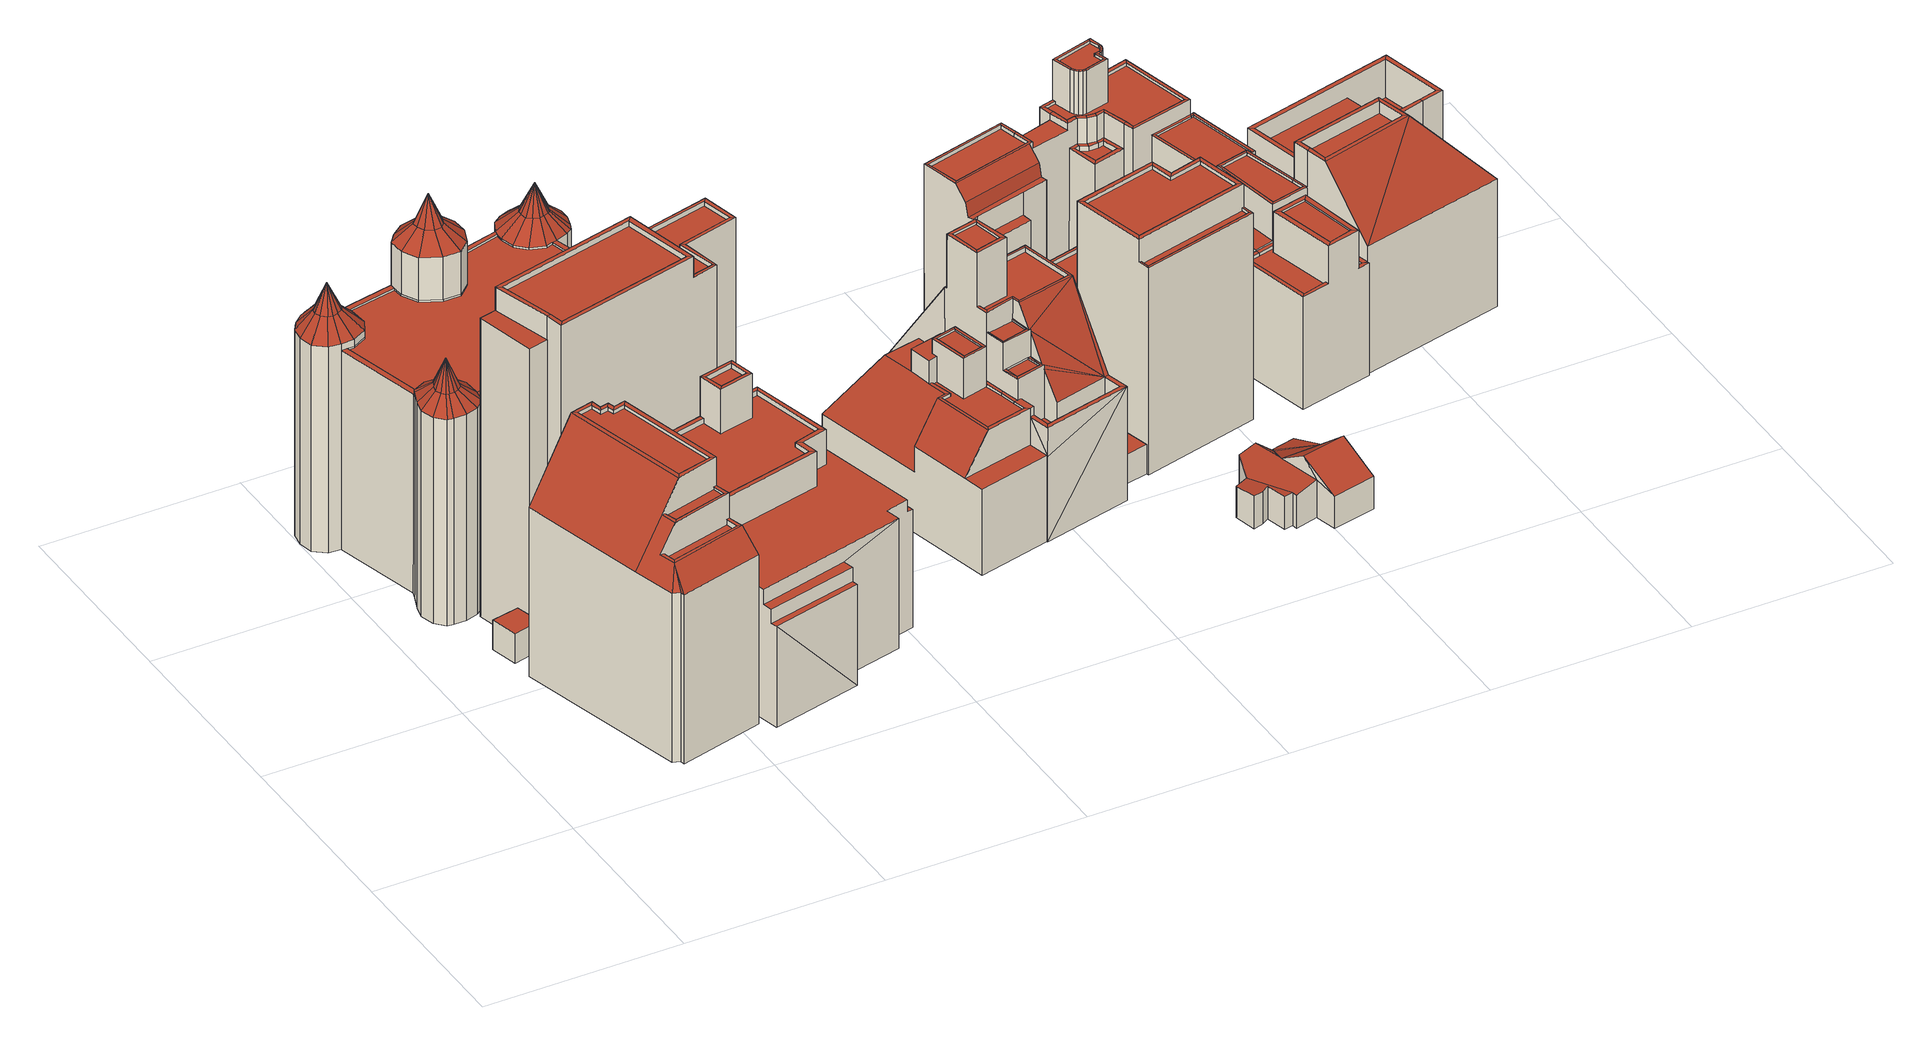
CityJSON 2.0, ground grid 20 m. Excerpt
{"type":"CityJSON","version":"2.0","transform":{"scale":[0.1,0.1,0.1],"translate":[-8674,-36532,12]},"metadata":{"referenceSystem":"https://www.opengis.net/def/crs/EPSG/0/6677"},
"CityObjects":{
"building1":{"type":"Building","attributes":{"class":9999,"usage":461,"measuredHeight":3.2,"storeysAboveGround":9999,"storeysBelowGround":9999,"prefecture":13,"city":13103,"footprintArea":-9999,"fireproofType":1011,"coverageRatio":80,"floorAreaRatio":400,"surveyYear":1,"urbanPlanType":21,"areaClassificationType":22,"landUseType":212,"districts":"10","detailedUsage":"0","floodRisk_description":10,"floodRisk_rank":1,"floodRisk_depth":0.02,"floodRisk_adminType":2,"floodRisk_scale":2,"meshCode":"53394509"},"geometry":[{"type":"Solid","lod":"2","boundaries":[[[[0,1,2,3]],[[4,5,6,7]],[[0,3,7,6]],[[2,1,5,4]],[[1,0,6,5]],[[3,2,4,7]]]],"semantics":{"surfaces":[{"type":"GroundSurface"},{"type":"RoofSurface"},{"type":"WallSurface"}],"values":[[0,1,2,2,2,2]]}}]},
"building2":{"type":"Building","attributes":{"class":3002,"usage":412,"measuredHeight":20.7,"storeysAboveGround":9,"storeysBelowGround":0,"prefecture":13,"city":13103,"footprintArea":212.07,"fireproofType":1001,"coverageRatio":80,"floorAreaRatio":400,"surveyYear":2021,"urbanPlanType":21,"areaClassificationType":22,"landUseType":211,"districts":"10","detailedUsage":"1320","floodRisk_description":10,"floodRisk_rank":1,"floodRisk_depth":0.01,"floodRisk_adminType":2,"floodRisk_scale":2,"meshCode":"53394509"},"geometry":[{"type":"Solid","lod":"2","boundaries":[[[[8,9,10,11,12,13,14,15]],[[16,17,18,19,20,21]],[[22,23,24,25]],[[26,27,28,29]],[[16,21,30,31]],[[32,33,34,35]],[[29,28,30,21]],[[36,37,38,39]],[[40,41,42,43]],[[21,44,45,29]],[[32,46,47,33]],[[18,17,48,49]],[[50,51,52,53]],[[54,21,20]],[[50,53,47,46]],[[25,55,19,18,22]],[[35,34,56,57]],[[58,59,60,61]],[[62,63,64,65,66,67,68,69]],[[57,56,23,22]],[[44,21,54]],[[25,24,52,51]],[[61,60,48,17]],[[70,71,72,73,74,75,76,77]],[[9,8,54,20]],[[8,15,44,54]],[[47,77,76,33]],[[45,14,13,63,62,35,57,58,61,26,29]],[[33,76,75,34]],[[24,72,71,52]],[[32,35,62,69]],[[10,9,20,19,55]],[[13,12,64,63]],[[12,11,65,64]],[[52,71,70,53]],[[25,51,66,65,11,10,55]],[[46,32,69,68]],[[50,46,68,67]],[[56,74,73,23]],[[53,70,77,47]],[[30,42,41,31]],[[49,37,36,59,58,57,22,18]],[[23,73,72,24]],[[51,50,67,66]],[[48,38,37,49]],[[15,14,45,44]],[[28,43,42,30]],[[27,40,43,28]],[[59,36,39,60]],[[31,41,40,27,26,61,17,16]],[[60,39,38,48]],[[34,75,74,56]]]],"semantics":{"surfaces":[{"type":"GroundSurface"},{"type":"RoofSurface"},{"type":"WallSurface"}],"values":[[0,1,1,1,1,1,1,1,1,1,1,1,1,1,1,1,1,1,1,1,1,1,1,1,2,2,2,2,2,2,2,2,2,2,2,2,2,2,2,2,2,2,2,2,2,2,2,2,2,2,2,2]]}}]},
"building3":{"type":"Building","attributes":{"class":3002,"usage":403,"measuredHeight":20,"storeysAboveGround":6,"storeysBelowGround":0,"prefecture":13,"city":13103,"footprintArea":507.06,"fireproofType":1001,"coverageRatio":80,"floorAreaRatio":400,"surveyYear":2021,"urbanPlanType":21,"areaClassificationType":22,"landUseType":212,"districts":"10","detailedUsage":"1241","floodRisk_description":10,"floodRisk_rank":1,"floodRisk_depth":0.01,"floodRisk_adminType":2,"floodRisk_scale":2,"meshCode":"53394509"},"geometry":[{"type":"Solid","lod":"2","boundaries":[[[[78,79,80,81,82,83,84,85,86,87,88,89,90,91,92,93,94,95,96,97,98,99,100,101,102,103,104,105,106,107,108,109,110,111,112,113,114,115,116,117,118,119,120,121,122,123,124,125,126,127,128,129,130,131,132,133,134,135,136,137,138,139,140]],[[141,142,143,144]],[[145,146,147]],[[148,149,150,151]],[[152,153,154]],[[155,153,156]],[[157,158,159]],[[160,161,162]],[[163,164,165,166]],[[167,168,169,170]],[[171,158,172]],[[150,158,173]],[[174,152,154,175]],[[176,145,147,177]],[[178,179,180,181]],[[182,172,183,184]],[[185,186,187,188]],[[189,190,191,192]],[[193,153,194]],[[195,189,192,196]],[[197,171,172,182]],[[198,199,200,201]],[[202,203,204]],[[205,206,207,208]],[[209,210,211,212]],[[213,204,142,141]],[[214,215,152,174]],[[216,158,171]],[[200,153,217]],[[147,146,218]],[[188,187,219,220]],[[219,146,168]],[[221,146,222]],[[215,153,152]],[[223,195,196,224]],[[175,154,155,225]],[[226,227,228,229,230]],[[231,153,232]],[[233,229,228,234]],[[235,156,231,236]],[[237,238,239,240]],[[201,200,217,241]],[[159,158,242]],[[243,244,245,246]],[[247,153,248]],[[190,233,234,191]],[[142,203,143]],[[156,153,231]],[[211,158,249]],[[241,217,193,250]],[[216,251,252,253,173]],[[254,146,255]],[[256,257,210,209]],[[177,147,218,258]],[[212,211,249,259]],[[257,158,210]],[[260,261,199,198]],[[181,180,206,205]],[[262,232,261,260]],[[217,153,193]],[[263,203,264]],[[236,231,232,262]],[[255,146,186]],[[265,158,257]],[[225,155,156,235]],[[266,267,268,269]],[[270,271,272,273]],[[274,275,276,277,278,279,280,281,282,283,284,285,286,287,288,289,290]],[[232,153,261]],[[291,146,145]],[[292,293,294,295]],[[296,223,224,297]],[[298,299,300,301]],[[302,303,291,304]],[[305,202,204,213]],[[306,254,255,307]],[[208,207,308,309]],[[307,255,186,185]],[[151,150,173,253]],[[218,146,310]],[[251,311,312,252]],[[313,243,246,314]],[[269,268,263,315]],[[316,317,318,319]],[[304,291,145,176]],[[258,218,310,320]],[[244,298,301,245]],[[261,153,199]],[[268,203,263]],[[222,146,303]],[[172,158,183]],[[321,221,222,322]],[[210,158,211]],[[206,203,207]],[[180,203,206]],[[184,183,157,323]],[[220,219,168,167]],[[143,203,324]],[[249,158,230]],[[325,247,248,326]],[[264,203,202]],[[173,158,216]],[[315,263,264,327]],[[187,146,219]],[[328,324,179,178]],[[170,169,221,321]],[[183,158,157]],[[329,163,166,330]],[[251,216,171,197]],[[259,249,230,229]],[[323,157,159,331]],[[322,222,303,302]],[[317,332,333,318]],[[267,203,268]],[[293,334,335,294]],[[324,203,179]],[[320,310,254,306]],[[336,194,247,325]],[[169,146,221]],[[337,313,314,338]],[[271,337,338,272]],[[194,153,247]],[[332,329,330,333]],[[199,153,200]],[[168,146,169]],[[230,158,226]],[[299,292,295,300]],[[310,146,254]],[[326,248,215,214]],[[339,242,265,340]],[[204,203,142]],[[303,146,291]],[[248,153,215]],[[340,265,257,256]],[[250,193,194,336]],[[341,161,160,342]],[[331,159,242,339]],[[226,158,149]],[[309,308,267,266]],[[343,344,345,346,347,348,349,350,351,352,353,354,355,356,357,358,359,360,361,362,363,364,365,366,367,368,369,370,371,372,373,374,375]],[[376,296,297,377]],[[308,203,267]],[[179,203,180]],[[227,226,149,148]],[[164,270,273,165]],[[186,146,187]],[[207,203,308]],[[149,158,150]],[[144,143,324,328]],[[327,264,202,305]],[[242,158,265]],[[154,153,155]],[[83,82,244,243]],[[148,151,375,374]],[[114,113,225,235]],[[141,237,240,378,213]],[[379,315,327,380]],[[229,233,136,135]],[[227,148,374,373]],[[304,176,99,98]],[[113,112,175,225]],[[91,90,329,332]],[[381,305,213,378]],[[250,336,107,106]],[[239,382,355,354]],[[90,89,163,329]],[[309,383,312,311,208]],[[384,220,167,385]],[[328,178,119,118]],[[330,166,280,279]],[[336,325,108,107]],[[116,115,238,237]],[[380,381,351,350]],[[383,309,266,386]],[[125,124,197,182]],[[93,92,317,316]],[[387,188,220,384]],[[79,78,293,292]],[[387,384,363,362]],[[96,95,321,322]],[[295,294,274,290]],[[262,382,239,238,236]],[[89,88,164,163]],[[384,385,364,363]],[[380,327,305,381]],[[321,95,94,376,170]],[[253,252,344,343]],[[312,383,346,345]],[[78,140,334,293]],[[120,119,178,181]],[[333,330,279,278]],[[97,96,322,302]],[[104,103,306,307,162,161]],[[250,106,105,341,241]],[[258,320,102,101]],[[185,388,160,162,307]],[[389,269,315,379]],[[192,191,370,369]],[[377,297,366,365]],[[388,387,362,361]],[[376,94,93,316,296]],[[174,175,112,111]],[[81,80,299,298]],[[177,258,101,100]],[[135,134,259,229]],[[85,84,313,337]],[[88,87,270,164]],[[234,228,372,371]],[[160,388,361,360]],[[124,123,251,197]],[[325,326,109,108]],[[379,380,350,349]],[[273,272,283,282]],[[241,341,342,390,201]],[[121,120,181,205]],[[294,335,275,274]],[[335,319,276,275]],[[391,260,198,392]],[[87,86,271,270]],[[381,378,352,351]],[[86,85,337,271]],[[382,391,356,355]],[[302,304,98,97]],[[139,138,189,195]],[[228,227,373,372]],[[392,198,201,390]],[[105,104,161,341]],[[388,185,188,387]],[[123,122,311,251]],[[214,174,111,110]],[[132,131,256,209]],[[224,196,368,367]],[[319,318,277,276]],[[82,81,298,244]],[[300,295,290,289]],[[296,316,319,335,334,223]],[[301,300,289,288]],[[165,273,282,281]],[[176,177,100,99]],[[252,312,345,344]],[[386,389,348,347]],[[320,306,103,102]],[[134,133,212,259]],[[338,314,285,284]],[[144,117,116,237,141]],[[191,234,371,370]],[[80,79,292,299]],[[196,192,369,368]],[[121,205,208,311,122]],[[131,130,340,256]],[[390,342,359,358]],[[114,235,236,238,115]],[[130,129,339,340]],[[137,136,233,190]],[[84,83,243,313]],[[240,239,354,353]],[[129,128,331,339]],[[166,165,281,280]],[[326,214,110,109]],[[138,137,190,189]],[[342,160,360,359]],[[245,301,288,287]],[[272,338,284,283]],[[126,125,182,184]],[[314,246,286,285]],[[318,333,278,277]],[[170,376,377,385,167]],[[378,240,353,352]],[[128,127,323,331]],[[92,91,332,317]],[[127,126,184,323]],[[392,390,358,357]],[[133,132,209,212]],[[144,328,118,117]],[[386,266,269,389]],[[246,245,287,286]],[[383,386,347,346]],[[195,223,334,140,139]],[[297,224,367,366]],[[391,392,357,356]],[[382,262,260,391]],[[389,379,349,348]],[[385,377,365,364]],[[151,253,343,375]]]],"semantics":{"surfaces":[{"type":"GroundSurface"},{"type":"RoofSurface"},{"type":"WallSurface"}],"values":[[0,1,1,1,1,1,1,1,1,1,1,1,1,1,1,1,1,1,1,1,1,1,1,1,1,1,1,1,1,1,1,1,1,1,1,1,1,1,1,1,1,1,1,1,1,1,1,1,1,1,1,1,1,1,1,1,1,1,1,1,1,1,1,1,1,1,1,1,1,1,1,1,1,1,1,1,1,1,1,1,1,1,1,1,1,1,1,1,1,1,1,1,1,1,1,1,1,1,1,1,1,1,1,1,1,1,1,1,1,1,1,1,1,1,1,1,1,1,1,1,1,1,1,1,1,1,1,1,1,1,1,1,1,1,1,1,1,1,1,1,1,1,1,1,1,1,1,1,1,1,1,1,2,2,2,2,2,2,2,2,2,2,2,2,2,2,2,2,2,2,2,2,2,2,2,2,2,2,2,2,2,2,2,2,2,2,2,2,2,2,2,2,2,2,2,2,2,2,2,2,2,2,2,2,2,2,2,2,2,2,2,2,2,2,2,2,2,2,2,2,2,2,2,2,2,2,2,2,2,2,2,2,2,2,2,2,2,2,2,2,2,2,2,2,2,2,2,2,2,2,2,2,2,2,2,2,2,2,2,2,2,2,2,2,2,2,2,2,2,2,2,2,2,2,2,2,2,2,2,2,2,2,2,2]]}}]},
"building4":{"type":"Building","attributes":{"class":3002,"usage":401,"measuredHeight":33.1,"storeysAboveGround":10,"storeysBelowGround":1,"prefecture":13,"city":13103,"footprintArea":188.81,"fireproofType":1001,"coverageRatio":80,"floorAreaRatio":400,"surveyYear":2021,"urbanPlanType":21,"areaClassificationType":22,"landUseType":212,"districts":"10","detailedUsage":"1210","floodRisk_description":10,"floodRisk_rank":1,"floodRisk_depth":0.01,"floodRisk_adminType":2,"floodRisk_scale":2,"meshCode":"53394509"},"geometry":[{"type":"Solid","lod":"2","boundaries":[[[[393,394,395,396,397,398,399,400]],[[401,402,403,404]],[[405,406,407,408]],[[404,403,409,410]],[[411,412,413,414]],[[415,416,417,418]],[[419,420,421,422,423,424]],[[408,407,425,426]],[[427,428,429,430,431]],[[426,425,413,412]],[[432,433,434,435]],[[436,418,417,437]],[[415,410,409,416]],[[411,414,406,405]],[[403,421,420,409]],[[393,400,410,415]],[[437,423,422,402,401,408,426,436]],[[412,411,435,396,395]],[[414,430,429,406]],[[432,405,408,401,404,399,398,433]],[[425,427,431,413]],[[406,429,428,407]],[[413,431,430,414]],[[417,424,423,437]],[[394,393,415,418]],[[398,397,434,433]],[[416,419,424,417]],[[436,426,412,395,394,418]],[[400,399,404,410]],[[397,396,435,434]],[[407,428,427,425]],[[409,420,419,416]],[[411,405,432,435]],[[402,422,421,403]]]],"semantics":{"surfaces":[{"type":"GroundSurface"},{"type":"RoofSurface"},{"type":"WallSurface"}],"values":[[0,1,1,1,1,1,1,1,1,1,1,1,1,1,2,2,2,2,2,2,2,2,2,2,2,2,2,2,2,2,2,2,2,2]]}}]},
"building5":{"type":"Building","attributes":{"class":3002,"usage":401,"measuredHeight":16.7,"storeysAboveGround":4,"storeysBelowGround":2,"prefecture":13,"city":13103,"footprintArea":376.47,"fireproofType":1001,"coverageRatio":80,"floorAreaRatio":400,"surveyYear":2021,"urbanPlanType":21,"areaClassificationType":22,"landUseType":212,"districts":"10","detailedUsage":"1210","floodRisk_description":10,"floodRisk_rank":1,"floodRisk_depth":0.01,"floodRisk_adminType":2,"floodRisk_scale":2,"meshCode":"53394509"},"geometry":[{"type":"Solid","lod":"2","boundaries":[[[[438,439,440,441,442,443,444,445]],[[446,447,448,449,450,451,452,453,454,455]],[[456,457,458,459]],[[460,461,457,456]],[[462,463,464,465]],[[466,467,468,469]],[[470,471,461,460]],[[472,473,467,466]],[[474,475,476,477]],[[478,479,480,481]],[[482,483,484,485,486,487,488,489,490,491]],[[492,493,494,495]],[[472,496,497,473]],[[498,499,500,501]],[[469,468,476,475]],[[495,494,497,496]],[[502,503,504,505]],[[459,458,471,470]],[[438,499,498,505,504]],[[494,487,486,497]],[[497,486,485,473]],[[449,444,443,463,462,450]],[[466,469,446,455]],[[458,481,480,471]],[[438,504,439]],[[490,489,459,470]],[[476,482,491,477]],[[464,442,441,475,474,460,456,492,495,452,451,465]],[[445,444,449,448]],[[443,442,464,463]],[[461,479,478,457]],[[471,480,479,461]],[[465,451,450,462]],[[496,472,454,453]],[[447,500,499,448]],[[457,478,481,458]],[[490,470,460,474,477,491]],[[452,495,496,453]],[[467,484,483,468]],[[468,483,482,476]],[[440,503,502,501,500,447,446,469,475,441]],[[503,440,439]],[[473,485,484,467]],[[505,498,501,502]],[[456,459,489,488,493,492]],[[503,439,504]],[[472,466,455,454]],[[499,438,445,448]],[[493,488,487,494]]]],"semantics":{"surfaces":[{"type":"GroundSurface"},{"type":"RoofSurface"},{"type":"WallSurface"}],"values":[[0,1,1,1,1,1,1,1,1,1,1,1,1,1,1,1,1,1,2,2,2,2,2,2,2,2,2,2,2,2,2,2,2,2,2,2,2,2,2,2,2,2,2,2,2,2,2,2,2]]}}]},
"building6":{"type":"Building","attributes":{"class":3002,"usage":401,"measuredHeight":12,"storeysAboveGround":8,"storeysBelowGround":1,"prefecture":13,"city":13103,"footprintArea":195.83,"fireproofType":1001,"coverageRatio":80,"floorAreaRatio":400,"surveyYear":2021,"urbanPlanType":21,"areaClassificationType":22,"landUseType":212,"districts":"10","detailedUsage":"1210","meshCode":"53394509"},"geometry":[{"type":"Solid","lod":"2","boundaries":[[[[506,507,508,509,510,511]],[[512,513,514,515,516,517]],[[518,519,520]],[[521,522,523,524]],[[525,526,527,528]],[[529,530,531]],[[532,533,534,535]],[[536,537,538,539]],[[540,541,542]],[[543,538,537,544]],[[545,546,547,548]],[[549,519,550]],[[551,552,553,554]],[[555,556,557,558]],[[559,560,561,549]],[[562,520,563]],[[564,565,543,566]],[[536,558,557,537]],[[567,568,569,570]],[[571,572,573,574]],[[548,547,572,571]],[[542,575,540]],[[576,577,578,579,580,581,582]],[[583,584,585,586]],[[575,542,587]],[[568,588,589,569]],[[590,591,562,592]],[[567,570,563,520]],[[593,594,557,556,582,581]],[[561,519,549]],[[519,595,520]],[[596,597,598,599,600,601,602,603,604,605]],[[606,607,608,609]],[[574,573,546,545]],[[539,538,610,611]],[[612,613,614,615]],[[616,617,618,619]],[[620,621,622,623]],[[624,625,626,627,628,629,630,631]],[[590,632,633,591]],[[634,635,526,525]],[[575,518,520]],[[595,636,520]],[[637,560,559]],[[550,638,549]],[[529,639,587,542]],[[640,641,642,643,644]],[[645,593,580]],[[551,554,633,632]],[[562,591,575]],[[646,647,635,634]],[[592,562,532,648]],[[562,575,520]],[[528,527,647,646]],[[532,535,649,650,648]],[[577,586,585,578]],[[559,651,637]],[[531,639,529]],[[593,581,580]],[[652,653,584,583,611,610]],[[563,570,510]],[[628,552,551,629]],[[555,598,597,514,513,556]],[[625,648,650,626]],[[618,617,640,636,595]],[[612,651,559,613]],[[637,639,531,578,585,584,560]],[[638,550,518,587,639,637,651]],[[563,510,509]],[[524,571,574,521]],[[573,596,605,577,546]],[[650,649,635,647]],[[567,643,642,568]],[[532,562,563]],[[654,564,506,511]],[[614,549,638,615]],[[576,582,512,517]],[[643,567,520,644]],[[552,628,627,527,526,553]],[[553,526,635,649,535,579,578,531,554]],[[516,515,572,547]],[[609,634,525,606]],[[613,559,549,614]],[[644,520,636,640]],[[631,590,592,624]],[[589,565,564]],[[606,525,528,607]],[[532,563,533]],[[589,564,654,569]],[[511,510,570]],[[630,632,590,631]],[[629,551,632,630]],[[602,611,583,603]],[[598,555,558,599]],[[624,592,648,625]],[[615,638,651,612]],[[527,627,626,650,647]],[[619,653,652,588,641,616]],[[654,511,570]],[[522,545,548,523]],[[608,646,634,609]],[[607,528,646,608]],[[533,509,508,593,645,534]],[[518,575,587]],[[521,574,545,522]],[[506,564,566,507]],[[641,588,568,642]],[[653,619,618,595,561,560,584]],[[540,575,591,633]],[[563,509,533]],[[601,539,611,602]],[[604,586,577,605]],[[572,515,514,597,596,573]],[[620,529,542,621]],[[599,558,536,600]],[[523,548,571,524]],[[543,565,589,610,538]],[[580,579,535,534,645]],[[589,588,652,610]],[[508,507,566,543,544,594,593]],[[557,594,544,537]],[[569,654,570]],[[621,542,541,622]],[[633,554,531,530,623,622,541,540]],[[623,530,529,620]],[[582,556,513,512]],[[519,518,550]],[[600,536,539,601]],[[577,576,517,516,547,546]],[[641,640,617,616]],[[603,583,586,604]],[[561,595,519]]]],"semantics":{"surfaces":[{"type":"GroundSurface"},{"type":"RoofSurface"},{"type":"WallSurface"}],"values":[[0,1,1,1,1,1,1,1,1,1,1,1,1,1,1,1,1,1,1,1,1,1,1,1,1,1,1,1,1,1,1,1,1,1,1,1,1,1,1,1,1,1,1,1,1,1,1,1,1,1,1,1,1,1,1,1,1,1,1,1,2,2,2,2,2,2,2,2,2,2,2,2,2,2,2,2,2,2,2,2,2,2,2,2,2,2,2,2,2,2,2,2,2,2,2,2,2,2,2,2,2,2,2,2,2,2,2,2,2,2,2,2,2,2,2,2,2,2,2,2,2,2,2,2,2,2,2,2,2,2,2,2]]}}]},
"building7":{"type":"Building","attributes":{"class":9999,"usage":461,"measuredHeight":5.1,"storeysAboveGround":9999,"storeysBelowGround":9999,"prefecture":13,"city":13103,"footprintArea":-9999,"fireproofType":1011,"coverageRatio":80,"floorAreaRatio":400,"surveyYear":1,"urbanPlanType":21,"areaClassificationType":22,"landUseType":211,"districts":"10","detailedUsage":"0","meshCode":"53394509"},"geometry":[{"type":"Solid","lod":"2","boundaries":[[[[655,656,657,658]],[[659,660,661,662]],[[657,656,660,659]],[[655,658,662,661]],[[656,655,661,660]],[[658,657,659,662]]]],"semantics":{"surfaces":[{"type":"GroundSurface"},{"type":"RoofSurface"},{"type":"WallSurface"}],"values":[[0,1,2,2,2,2]]}}]},
"building8":{"type":"Building","attributes":{"class":3001,"usage":402,"measuredHeight":3.5,"storeysAboveGround":1,"storeysBelowGround":0,"prefecture":13,"city":13103,"footprintArea":62.21,"fireproofType":1003,"coverageRatio":80,"floorAreaRatio":400,"surveyYear":2021,"urbanPlanType":21,"areaClassificationType":22,"landUseType":212,"districts":"10","detailedUsage":"1242","floodRisk_description":10,"floodRisk_rank":1,"floodRisk_depth":0.01,"floodRisk_adminType":2,"floodRisk_scale":2,"meshCode":"53394509"},"geometry":[{"type":"Solid","lod":"2","boundaries":[[[[663,664,665,666,667,668,669,670,671,672,673,674,675,676,677]],[[678,679,680]],[[681,682,683,684]],[[684,678,680]],[[685,686,679]],[[687,688,689,680,686,685,690,691]],[[680,681,684]],[[678,692,693]],[[678,693,679]],[[686,680,679]],[[691,694,695,696,697,698,687]],[[673,672,687,698]],[[688,671,670,689]],[[667,666,693,692]],[[689,681,680]],[[678,684,683,668,667,692]],[[688,687,672,671]],[[670,669,682,689]],[[669,668,683,682]],[[663,677,694,691]],[[685,679,665,664,690]],[[677,676,695,694]],[[674,673,698,697]],[[666,665,679,693]],[[664,663,691,690]],[[676,675,696,695]],[[681,689,682]],[[675,674,697,696]]]],"semantics":{"surfaces":[{"type":"GroundSurface"},{"type":"RoofSurface"},{"type":"WallSurface"}],"values":[[0,1,1,1,1,1,1,1,1,1,1,2,2,2,2,2,2,2,2,2,2,2,2,2,2,2,2,2]]}}]},
"building9":{"type":"Building","attributes":{"class":3002,"usage":413,"measuredHeight":11.5,"storeysAboveGround":4,"storeysBelowGround":0,"prefecture":13,"city":13103,"footprintArea":151.57,"fireproofType":1001,"coverageRatio":80,"floorAreaRatio":400,"surveyYear":2021,"urbanPlanType":21,"areaClassificationType":22,"landUseType":211,"districts":"10","detailedUsage":"1230","floodRisk_description":10,"floodRisk_rank":1,"floodRisk_depth":0.04,"floodRisk_adminType":2,"floodRisk_scale":2,"meshCode":"53394509"},"geometry":[{"type":"Solid","lod":"2","boundaries":[[[[699,700,701,702,703,704,705,706,707,708]],[[709,710,711,712]],[[713,714,715,716]],[[717,718,719,720,721,722,723]],[[724,725,726,727]],[[728,729,730,731]],[[712,711,714,713]],[[727,713,716,722]],[[728,731,710,709]],[[732,733,734,735,736,737]],[[716,715,730,729]],[[728,707,706,723,729]],[[700,699,725,724]],[[723,722,716,729]],[[731,732,737,710]],[[714,735,734,715]],[[730,733,732,731]],[[726,712,713,727]],[[703,702,720,719]],[[702,701,721,720]],[[704,703,719,718]],[[708,707,728,709]],[[701,700,724,727,722,721]],[[710,737,736,711]],[[706,705,717,723]],[[715,734,733,730]],[[708,709,712,726,725,699]],[[711,736,735,714]],[[705,704,718,717]]]],"semantics":{"surfaces":[{"type":"GroundSurface"},{"type":"RoofSurface"},{"type":"WallSurface"}],"values":[[0,1,1,1,1,1,1,1,1,1,1,2,2,2,2,2,2,2,2,2,2,2,2,2,2,2,2,2,2]]}}]},
"building10":{"type":"Building","attributes":{"class":3002,"usage":412,"measuredHeight":23.8,"storeysAboveGround":8,"storeysBelowGround":0,"prefecture":13,"city":13103,"footprintArea":113.41,"fireproofType":1001,"coverageRatio":80,"floorAreaRatio":400,"surveyYear":2021,"urbanPlanType":21,"areaClassificationType":22,"landUseType":211,"districts":"10","detailedUsage":"1320","floodRisk_description":10,"floodRisk_rank":1,"floodRisk_depth":0.04,"floodRisk_adminType":2,"floodRisk_scale":2,"meshCode":"53394509"},"geometry":[{"type":"Solid","lod":"2","boundaries":[[[[738,739,740,741,742,743]],[[744,745,746,747]],[[747,746,748,749]],[[750,751,752,753]],[[754,755,756,757]],[[758,759,760,761,762,763]],[[764,749,748,765]],[[766,753,752,767]],[[766,767,755,754]],[[757,756,768,769]],[[769,768,751,750]],[[770,771,772,773]],[[748,772,771,765]],[[751,762,761,752]],[[746,773,772,748]],[[756,758,763,768]],[[745,770,773,746]],[[738,743,753,766]],[[750,742,741,749,764,769]],[[765,771,770,745,744,757,769,764]],[[743,742,750,753]],[[752,761,760,767]],[[755,759,758,756]],[[768,763,762,751]],[[767,760,759,755]],[[741,740,747,749]],[[739,738,766,754]],[[740,739,754,757,744,747]]]],"semantics":{"surfaces":[{"type":"GroundSurface"},{"type":"RoofSurface"},{"type":"WallSurface"}],"values":[[0,1,1,1,1,1,1,1,1,1,1,1,2,2,2,2,2,2,2,2,2,2,2,2,2,2,2,2]]}}]},
"building11":{"type":"Building","attributes":{"class":9999,"usage":461,"measuredHeight":-9999,"storeysAboveGround":9999,"storeysBelowGround":9999,"prefecture":13,"city":13103,"footprintArea":-9999,"fireproofType":1011,"coverageRatio":80,"floorAreaRatio":400,"surveyYear":1,"urbanPlanType":21,"areaClassificationType":22,"landUseType":211,"districts":"10","detailedUsage":"0","floodRisk_description":10,"floodRisk_rank":1,"floodRisk_depth":0.04,"floodRisk_adminType":2,"floodRisk_scale":2,"meshCode":"53394509"},"geometry":[{"type":"Solid","lod":"2","boundaries":[[[[774,775,776,777]],[[778,779,780,781]],[[777,776,781,780]],[[776,775,778,781]],[[774,777,780,779]],[[775,774,779,778]]]],"semantics":{"surfaces":[{"type":"GroundSurface"},{"type":"RoofSurface"},{"type":"WallSurface"}],"values":[[0,1,2,2,2,2]]}}]},
"building12":{"type":"Building","attributes":{"class":9999,"usage":461,"measuredHeight":-9999,"storeysAboveGround":9999,"storeysBelowGround":9999,"prefecture":13,"city":13103,"footprintArea":-9999,"fireproofType":1011,"coverageRatio":80,"floorAreaRatio":400,"surveyYear":1,"urbanPlanType":21,"areaClassificationType":22,"landUseType":212,"districts":"10","detailedUsage":"0","floodRisk_description":10,"floodRisk_rank":1,"floodRisk_depth":0.04,"floodRisk_adminType":2,"floodRisk_scale":2,"meshCode":"53394509"},"geometry":[{"type":"Solid","lod":"2","boundaries":[[[[782,783,784,785]],[[786,787,788,789]],[[785,784,789,788]],[[783,782,787,786]],[[784,783,786,789]],[[782,785,788,787]]]],"semantics":{"surfaces":[{"type":"GroundSurface"},{"type":"RoofSurface"},{"type":"WallSurface"}],"values":[[0,1,2,2,2,2]]}}]},
"building13":{"type":"Building","attributes":{"class":3002,"usage":401,"measuredHeight":14.8,"storeysAboveGround":4,"storeysBelowGround":0,"prefecture":13,"city":13103,"footprintArea":152.48,"fireproofType":1001,"coverageRatio":80,"floorAreaRatio":400,"surveyYear":2021,"urbanPlanType":21,"areaClassificationType":22,"landUseType":212,"districts":"10","detailedUsage":"1210","floodRisk_description":10,"floodRisk_rank":1,"floodRisk_depth":0.01,"floodRisk_adminType":2,"floodRisk_scale":2,"meshCode":"53394509"},"geometry":[{"type":"Solid","lod":"2","boundaries":[[[[790,791,792,793,794,795,796,797,798,799,800,801,802,803,804,805,806,807,808,809,810,811,812,813,814,815,816,817,818,819,820,821,822,823,824,825,826,827]],[[828,829,830,831,832]],[[833,834,835,836,837]],[[838,839,840,841]],[[842,843,844,836,845]],[[835,834,846,847]],[[848,849,850,851]],[[852,853,854,855]],[[856,857,858,859]],[[860,861,862,863]],[[864,865,866,867]],[[868,869,870,871]],[[872,873,874,875,876,877,878,879,880,881,882,883,884,885]],[[886,887,888,889]],[[890,891,892,893]],[[894,895,896,897]],[[855,854,898,899]],[[900,901,902,903]],[[842,904,905]],[[906,907,908,909]],[[910,911,858,857]],[[912,913,914,915]],[[916,917,918,919]],[[864,871,870,865]],[[920,921,922,923,924,925,926]],[[927,928,929,930]],[[838,931,932,839]],[[933,934,935,936,937,938,939,940,941,942,943,944,945,946,947,948,949,950,951,952,953,954,955,956,957]],[[958,959,960,961]],[[962,963,887,886]],[[964,965,966,967]],[[968,969,970,971]],[[972,973,891,890]],[[837,974,975,833]],[[976,977,978,979]],[[980,981,895,894]],[[842,905,843]],[[982,983,975,974]],[[984,985,986,987,988]],[[989,990,991,992]],[[856,859,993,994]],[[841,840,995,996]],[[997,998,999,1000]],[[968,971,1001,1002]],[[1003,1004,1005,1006]],[[842,1007,1008,904]],[[1009,1010,1011,1012,1013,1014,1015]],[[845,1016,1007,842]],[[903,902,1016,845]],[[1006,1005,1017,1018]],[[1019,1020,932,931]],[[1021,1022,869,868]],[[1023,1024,1025,1026,1027]],[[917,1028,918]],[[1029,1030,1031,1032,1033,1034,1035]],[[979,978,1036,1037]],[[1038,899,898,1039]],[[1040,897,896,1041]],[[1038,1039,973,972]],[[1042,867,866,1043]],[[1042,1043,1044,1045]],[[1046,1047,960,959]],[[1048,1049,1050,1051,1052]],[[863,862,1053,1054]],[[1018,1017,1055,1056]],[[1028,967,966,918]],[[980,1057,1058,981]],[[1059,1060,1061,1062,1063]],[[1064,1065,1066,1067]],[[1057,1056,1055,1058]],[[849,1054,1053,850]],[[996,995,1020,1019]],[[1068,1069,1070,1071,1072,1073,1074,1075,1076]],[[1077,1078,963,962]],[[906,909,1025,1024]],[[964,1037,1036,965]],[[1046,1079,1080,1047]],[[900,904,1008,901]],[[910,1045,1044,911]],[[1023,1027,992,991]],[[994,993,970,969]],[[889,888,1078,1077]],[[848,851,1065,1064]],[[1081,1082,1083,1084,1085]],[[1086,1087,908,907]],[[852,893,892,853]],[[1040,1041,1080,1079]],[[1021,1002,1001,1022]],[[847,846,983,982]],[[1067,1066,861,860]],[[989,1088,1089,1090,1091,990]],[[1027,1026,1087,1086]],[[1092,1093,1094,1095]],[[1096,1097,1098,1099,1100]],[[824,823,930,929]],[[936,935,867,1042]],[[971,877,876,1001]],[[914,832,831,915]],[[841,900,903,838]],[[1007,1059,1063,1008]],[[1000,793,792,997]],[[820,819,863,1054]],[[834,913,912,846]],[[956,955,1002,1021]],[[1008,1063,1062,901]],[[1101,1023,991,990]],[[1087,986,985,908]],[[853,1012,1011,854]],[[1083,1098,1097,1084]],[[838,800,799,1038,931]],[[1045,910,938,937]],[[870,873,872,865]],[[893,852,1018,1056,1099,1098,1083,1082]],[[861,1033,1032,862]],[[839,1051,1050,840]],[[866,885,884,1043]],[[1055,950,949,1058]],[[957,956,1021,868]],[[862,1032,1031,1053]],[[1057,980,1067,860]],[[977,976,962,886,1071,1070]],[[813,922,921,1085,814]],[[819,818,860,863]],[[1065,1035,1034,1066]],[[894,897,848,1064]],[[996,1019,972,926,925]],[[920,1081,1085,921]],[[978,1069,1068,1036]],[[916,1077,962,976,979,809,808,917]],[[887,1094,1093,888]],[[1017,951,950,1055]],[[833,975,829,828]],[[905,904,900,841,967,1028]],[[901,1062,1061,902]],[[1047,943,942,960]],[[1077,916,919,1073,1072,889]],[[1058,949,948,981]],[[843,905,1028,807,806]],[[965,1076,1075,966]],[[858,881,880,859]],[[914,913,834,833,828,832]],[[993,879,878,970]],[[908,985,984,909]],[[911,882,881,858]],[[1005,952,951,1017]],[[1006,1018,852,796,795]],[[1020,1048,1052,932]],[[859,880,879,993]],[[973,1015,1014,891]],[[808,807,1028,917]],[[1040,1079,999,998,1024,1023,1101,821,820,1054,849]],[[806,805,844,843]],[[959,794,793,1000,1046]],[[799,798,899,1038]],[[935,934,864,867]],[[802,801,835,847]],[[891,1014,1013,892]],[[977,1070,1069,978]],[[918,1074,1073,919]],[[822,821,1101,990,1091]],[[1036,1068,1076,965]],[[940,856,994,958,961,941]],[[955,954,968,1002]],[[860,818,817,1099,1056,1057]],[[1046,1000,999,1079]],[[1066,1034,1033,861]],[[1078,1092,1095,963]],[[923,812,811,964,924]],[[869,874,873,870]],[[840,1050,1049,995]],[[825,824,929,928]],[[1080,944,943,1047]],[[857,856,940,939]],[[798,797,855,899]],[[1039,1009,1015,973]],[[1016,1060,1059,1007]],[[1024,998,997,906]],[[975,983,830,829]],[[980,894,1064,1067]],[[797,796,852,855]],[[930,1090,1089,927]],[[854,1011,1010,898]],[[1001,876,875,1022]],[[969,968,954,953,1004,1003]],[[835,801,800,838,903,845,836]],[[816,815,1096,1100]],[[1025,988,987,1026]],[[1004,953,952,1005]],[[960,942,941,961]],[[1043,884,883,1044]],[[972,1019,931,1038]],[[865,872,885,866]],[[886,889,1072,1071]],[[1053,1031,1030,850]],[[958,994,969,1003,1006,795,794,959]],[[995,1049,1048,1020]],[[896,946,945,1041]],[[895,947,946,896]],[[963,1095,1094,887]],[[1088,827,826,927,1089]],[[934,933,871,864]],[[1022,875,874,869]],[[850,1030,1029,851]],[[817,816,1100,1099]],[[933,957,868,871]],[[932,1052,1051,839]],[[888,1093,1092,1078]],[[898,1010,1009,1039]],[[813,812,923,922]],[[811,810,1037,964]],[[915,831,830,983,846,912]],[[967,841,996,925,924,964]],[[989,992,1027,1086,790,827,1088]],[[972,890,920,926]],[[909,984,988,1025]],[[970,878,877,971]],[[826,825,928,927]],[[837,836,844]],[[1091,1090,930,823,822]],[[966,1075,1074,918]],[[1041,945,944,1080]],[[804,803,982,974]],[[897,1040,849,848]],[[902,1061,1060,1016]],[[910,857,939,938]],[[791,907,906,997,792]],[[851,1029,1035,1065]],[[892,1013,1012,853]],[[1042,1045,937,936]],[[810,809,979,1037]],[[1044,883,882,911]],[[1026,987,986,1087]],[[974,837,844,805,804]],[[981,948,947,895]],[[815,814,1085,1084,1097,1096]],[[791,790,1086,907]],[[803,802,847,982]],[[893,1082,1081,920,890]]]],"semantics":{"surfaces":[{"type":"GroundSurface"},{"type":"RoofSurface"},{"type":"WallSurface"}],"values":[[0,1,1,1,1,1,1,1,1,1,1,1,1,1,1,1,1,1,1,1,1,1,1,1,1,1,1,1,1,1,1,1,1,1,1,1,1,1,1,1,1,1,1,1,1,1,1,1,1,1,1,1,1,1,1,1,1,1,1,1,1,1,1,1,1,1,1,1,1,1,1,1,1,1,1,1,1,1,1,1,1,1,1,1,1,1,1,1,1,1,1,1,1,1,2,2,2,2,2,2,2,2,2,2,2,2,2,2,2,2,2,2,2,2,2,2,2,2,2,2,2,2,2,2,2,2,2,2,2,2,2,2,2,2,2,2,2,2,2,2,2,2,2,2,2,2,2,2,2,2,2,2,2,2,2,2,2,2,2,2,2,2,2,2,2,2,2,2,2,2,2,2,2,2,2,2,2,2,2,2,2,2,2,2,2,2,2,2,2,2,2,2,2,2,2,2,2,2,2,2,2,2,2,2,2,2,2,2,2,2,2,2,2,2,2,2,2,2,2,2,2,2,2,2,2,2,2,2,2,2,2,2,2,2,2,2,2,2]]}}]}
},
"vertices":[
[64,261,11],[92,267,11],[99,240,11],[71,233,11],[99,240,42],[92,267,42],[64,261,42],[71,233,42],
[125,33,11],[118,35,11],[72,210,11],[147,229,11],[155,235,11],[164,238,11],[212,50,11],[126,28,11],[123,66,210],[140,70,236],[136,86,236],[106,79,190],[118,35,190],[128,50,210],[155,91,266],[158,96,266],[126,220,266],[121,223,266],[203,87,210],[200,86,210],[203,73,210],[207,71,210],[130,54,210],[127,67,210],[158,213,266],[155,208,266],[167,211,266],[170,216,266],[196,102,233],[139,87,233],[143,74,233],[199,89,233],[200,86,204],[127,67,204],[130,54,204],[203,73,204],[126,28,190],[212,50,190],[156,220,266],[153,215,266],[143,74,236],[139,87,236],[147,218,266],[145,229,266],[142,224,266],[145,213,266],[125,33,190],[72,210,190],[194,105,266],[199,103,266],[199,103,236],[196,102,236],[199,89,236],[203,87,236],[170,216,190],[164,238,190],[155,235,190],[147,229,190],[145,229,190],[147,218,190],[156,220,190],[158,213,190],[145,213,262],[142,224,262],[126,220,262],[158,96,262],[194,105,262],[167,211,262],[155,208,262],[153,215,262],
[288,471,2],[297,473,2],[302,456,2],[293,453,2],[298,436,2],[309,435,2],[317,433,2],[326,424,2],[328,414,2],[328,406,2],[322,397,2],[315,391,2],[307,387,2],[299,387,2],[292,391,2],[284,394,2],[96,349,2],[94,334,2],[85,326,2],[72,322,2],[59,322,2],[53,323,2],[44,332,2],[40,346,2],[43,359,2],[49,374,2],[51,381,2],[28,469,2],[16,470,2],[4,479,2],[1,494,2],[3,507,2],[9,516,2],[18,524,2],[27,528,2],[34,528,2],[47,526,2],[54,523,2],[114,535,2],[122,545,2],[134,554,2],[144,556,2],[152,556,2],[163,554,2],[171,547,2],[233,563,2],[239,575,2],[247,581,2],[257,585,2],[269,585,2],[283,581,2],[293,573,2],[298,563,2],[298,552,2],[295,541,2],[292,534,2],[286,530,2],[273,525,2],[280,500,2],[236,487,2],[242,468,2],[266,475,2],[269,465,2],[114,535,258],[134,532,273],[138,536,273],[122,545,258],[61,340,234],[67,351,264],[58,343,234],[246,527,213],[259,543,230],[254,547,230],[236,537,213],[25,510,238],[31,500,265],[29,511,238],[32,511,238],[37,511,238],[268,567,230],[267,554,259],[273,565,230],[57,380,213],[51,381,213],[50,377,213],[315,391,181],[322,397,181],[320,399,181],[313,393,181],[95,365,220],[78,357,234],[79,351,234],[96,349,220],[256,563,230],[259,565,230],[253,553,230],[18,524,220],[27,528,220],[53,323,220],[44,332,220],[144,556,258],[146,540,273],[150,540,273],[152,556,258],[247,581,213],[263,567,230],[257,585,213],[63,383,220],[65,365,234],[71,364,234],[76,382,220],[242,468,213],[236,487,213],[229,491,213],[238,461,213],[25,488,238],[20,492,238],[266,475,213],[262,468,213],[239,575,213],[56,477,220],[41,491,238],[35,488,238],[41,469,220],[138,519,273],[148,530,302],[135,526,273],[163,554,258],[154,539,273],[157,537,273],[171,547,258],[295,541,213],[278,549,230],[277,546,230],[292,534,213],[115,519,258],[9,516,220],[22,506,238],[253,558,230],[30,487,238],[56,349,234],[76,362,234],[88,377,220],[78,344,234],[74,341,234],[269,465,213],[263,464,213],[34,528,220],[265,541,230],[261,522,213],[268,524,213],[273,525,213],[269,542,230],[40,509,238],[42,503,238],[280,500,213],[273,504,213],[47,526,220],[54,523,220],[114,535,213],[54,523,213],[56,518,213],[114,529,213],[28,469,220],[277,562,230],[309,435,181],[298,436,181],[296,434,181],[308,433,181],[18,498,238],[19,503,238],[275,544,230],[16,470,220],[233,563,213],[232,558,213],[232,551,213],[60,361,234],[60,362,234],[298,552,213],[280,553,230],[40,346,220],[286,530,213],[62,489,220],[43,496,238],[60,508,220],[153,515,273],[146,515,273],[280,558,230],[179,521,258],[160,526,273],[158,520,273],[173,505,258],[328,406,181],[328,414,181],[325,414,181],[325,406,181],[289,468,179],[269,463,179],[283,396,179],[293,393,179],[299,389,179],[306,389,179],[313,393,179],[320,399,179],[325,406,179],[325,414,179],[324,423,179],[316,431,179],[308,433,179],[296,434,179],[290,455,179],[299,457,179],[296,470,179],[64,339,234],[297,473,181],[288,471,181],[289,468,181],[296,470,181],[284,394,213],[277,398,213],[293,453,181],[302,456,181],[299,457,181],[290,455,181],[72,322,220],[69,339,234],[59,322,220],[124,503,258],[49,374,220],[50,377,220],[160,533,273],[178,537,258],[57,355,234],[171,547,213],[174,542,213],[317,433,181],[316,431,181],[161,494,258],[284,394,181],[292,391,181],[293,393,181],[283,396,181],[43,359,220],[94,334,220],[85,326,220],[269,585,213],[142,539,273],[1,494,220],[3,507,220],[143,494,258],[134,554,258],[307,387,181],[306,389,181],[283,581,213],[299,387,181],[299,389,181],[269,465,181],[269,463,181],[4,479,220],[326,424,181],[324,423,181],[293,573,213],[298,563,213],[28,469,213],[34,469,213],[232,551,211],[232,558,211],[174,542,211],[178,537,211],[179,521,211],[173,505,211],[161,494,211],[143,494,211],[124,503,211],[115,519,211],[114,529,211],[56,518,211],[60,508,211],[62,489,211],[56,477,211],[41,469,211],[34,469,211],[57,380,211],[63,383,211],[76,382,211],[88,377,211],[95,365,211],[96,355,211],[277,398,211],[263,464,211],[262,468,211],[238,461,211],[229,491,211],[273,504,211],[268,524,211],[261,522,211],[246,527,211],[236,537,211],[96,349,213],[96,355,213],[115,519,213],[161,494,213],[143,494,213],[124,503,213],[60,508,213],[178,537,213],[88,377,213],[95,365,213],[179,521,213],[76,382,213],[63,383,213],[173,505,213],[41,469,213],[62,489,213],[56,477,213],
[289,322,8],[298,282,8],[120,239,8],[116,257,8],[96,252,8],[81,314,8],[338,376,8],[347,337,8],[252,355,327],[252,352,327],[335,372,327],[338,376,327],[98,318,349],[103,315,349],[248,350,349],[252,355,349],[343,340,327],[347,337,327],[116,257,349],[120,239,349],[123,244,349],[120,258,349],[289,322,327],[285,325,327],[295,284,327],[298,282,327],[285,325,322],[343,340,322],[335,372,322],[252,352,322],[270,278,322],[295,284,322],[266,278,349],[271,275,349],[266,278,343],[248,350,343],[103,315,343],[120,258,343],[123,244,343],[98,318,324],[81,314,324],[96,252,324],[116,257,324],[271,275,327],[270,278,327],
[311,77,11],[315,60,11],[223,38,11],[174,241,11],[359,285,11],[400,114,11],[370,107,11],[374,92,11],[199,137,149],[219,54,149],[374,92,149],[370,107,149],[394,113,149],[352,284,149],[337,280,149],[358,194,149],[331,187,149],[335,169,149],[308,273,228],[305,269,228],[310,250,228],[314,247,228],[272,265,228],[276,262,228],[394,113,136],[400,114,136],[359,285,136],[352,284,136],[335,169,186],[329,172,186],[202,142,186],[199,137,186],[278,239,228],[281,243,228],[331,187,186],[325,190,186],[272,265,186],[174,241,186],[179,238,186],[273,260,186],[305,269,223],[276,262,223],[281,243,223],[310,250,223],[179,238,181],[202,142,181],[329,172,181],[325,190,181],[353,198,181],[334,275,181],[309,269,181],[314,247,181],[278,239,181],[273,260,181],[308,273,186],[309,269,186],[334,275,186],[337,280,186],[358,194,186],[353,198,186],[314,66,133],[311,77,133],[219,54,133],[221,44,133],[221,44,118],[223,38,118],[315,60,118],[314,66,118],
[537,121,52],[463,103,52],[415,305,52],[580,345,52],[628,142,52],[537,120,52],[468,241,206],[473,217,206],[482,220,206],[481,226,206],[507,232,206],[502,249,206],[555,183,231],[558,168,204],[618,164,173],[492,189,220],[513,194,220],[505,229,220],[484,224,220],[518,213,311],[516,209,311],[550,217,311],[545,220,311],[525,178,233],[520,198,233],[519,197,233],[598,271,254],[580,345,142],[489,323,142],[506,249,254],[472,193,182],[469,195,182],[484,131,182],[486,135,182],[549,205,233],[548,204,233],[552,185,233],[458,125,143],[443,189,143],[513,194,222],[516,193,222],[507,232,222],[505,229,222],[556,168,204],[555,183,204],[521,201,254],[518,210,254],[516,209,254],[519,197,254],[476,218,182],[473,217,182],[478,197,182],[482,195,182],[530,162,204],[528,158,204],[559,166,204],[612,211,254],[622,165,173],[537,121,143],[532,142,143],[463,103,143],[623,145,173],[540,125,173],[537,120,173],[628,142,173],[484,224,222],[481,226,222],[490,186,222],[492,189,222],[554,184,232],[502,249,182],[516,193,182],[519,197,182],[506,249,182],[498,282,182],[460,274,182],[468,241,182],[525,158,182],[528,158,182],[524,176,182],[521,175,182],[555,183,233],[536,143,173],[532,142,173],[553,200,254],[551,197,254],[609,213,254],[415,305,116],[443,189,116],[559,166,200],[490,186,179],[482,220,179],[476,218,179],[482,195,179],[472,193,179],[486,135,179],[528,145,179],[525,158,179],[521,175,179],[516,193,179],[518,213,308],[545,220,308],[538,251,308],[511,245,308],[532,142,182],[528,145,182],[527,177,202],[530,162,202],[556,168,202],[552,183,202],[536,143,148],[563,150,148],[559,166,148],[532,159,148],[525,178,231],[552,185,231],[548,204,231],[520,198,231],[609,213,249],[596,268,249],[540,255,249],[550,217,249],[518,210,249],[521,201,249],[551,208,249],[553,200,249],[551,208,254],[549,205,254],[511,245,311],[507,247,311],[563,150,173],[524,176,204],[552,183,204],[524,176,233],[563,150,154],[536,143,154],[540,125,154],[623,145,154],[618,164,154],[489,323,116],[538,251,311],[540,255,311],[596,268,254],[507,247,254],[540,255,254],[527,177,204],[536,143,182],[532,159,182],[537,120,142],
[615,240,57],[638,245,57],[659,163,57],[636,158,57],[659,163,88],[638,245,88],[615,240,88],[636,158,88],
[708,72,59],[717,102,59],[757,111,59],[756,114,59],[781,120,59],[805,19,59],[761,9,59],[755,31,59],[732,25,59],[731,31,59],[722,29,59],[717,50,59],[709,45,59],[699,42,59],[694,65,59],[789,84,93],[757,111,80],[744,74,99],[751,47,116],[761,9,93],[805,19,93],[796,57,116],[736,106,99],[743,80,99],[731,31,94],[732,25,94],[755,31,99],[717,102,95],[708,72,92],[781,120,80],[756,114,80],[694,65,92],[699,42,94],[709,45,93],[717,50,93],[722,29,94],
[611,251,57],[588,343,57],[735,379,57],[747,372,57],[763,305,57],[757,304,57],[756,306,57],[745,304,57],[724,298,57],[728,280,57],[728,280,183],[724,282,183],[646,263,183],[644,259,183],[629,323,183],[633,321,183],[732,345,183],[734,349,183],[756,306,141],[757,304,141],[763,305,141],[747,372,141],[735,379,141],[727,377,141],[745,304,141],[588,343,141],[611,251,141],[644,259,141],[622,351,141],[724,298,183],[745,304,183],[741,306,183],[720,301,183],[720,301,179],[741,306,179],[732,345,179],[633,321,179],[646,263,179],[724,282,179],
[730,248,57],[764,257,57],[780,191,57],[660,161,57],[638,250,57],[724,271,57],[777,203,276],[775,202,276],[777,193,276],[780,191,276],[661,164,276],[660,161,276],[638,250,300],[643,247,300],[721,266,300],[724,271,300],[764,257,300],[761,252,300],[772,206,300],[777,203,300],[772,206,296],[761,252,296],[727,243,296],[721,266,296],[643,247,296],[660,178,296],[657,173,276],[659,173,276],[730,248,300],[727,243,300],[660,178,300],[657,173,300],[775,202,273],[659,173,273],[661,164,273],[777,193,273],
[770,283,58],[763,309,58],[775,312,58],[781,287,58],[763,309,88],[770,283,88],[781,287,88],[775,312,88],
[814,355,57],[836,360,57],[840,344,57],[817,338,57],[836,360,89],[814,355,89],[817,338,89],[840,344,89],
[617,488,32],[706,511,32],[711,492,32],[750,503,32],[747,516,32],[847,543,32],[867,463,32],[871,464,32],[890,387,32],[880,384,32],[895,326,32],[907,329,32],[890,401,32],[1049,440,32],[1066,369,32],[1043,363,32],[1066,271,32],[918,235,32],[918,233,32],[843,215,32],[824,292,32],[841,296,32],[830,339,32],[841,342,32],[834,373,32],[819,369,32],[799,446,32],[802,447,32],[799,459,32],[766,450,32],[758,483,32],[712,471,32],[718,451,32],[691,444,32],[693,434,32],[641,421,32],[639,431,32],[633,429,32],[1042,367,161],[1061,372,161],[1045,434,161],[1001,423,161],[1017,361,161],[1042,367,201],[910,335,201],[907,329,201],[1016,356,201],[1043,363,201],[895,326,191],[893,325,191],[896,312,191],[899,310,191],[1002,313,230],[1066,271,167],[1043,363,167],[992,350,230],[895,397,201],[890,401,201],[775,481,174],[767,485,174],[767,481,174],[774,477,174],[867,463,185],[867,460,185],[869,461,185],[871,464,185],[768,500,244],[770,496,244],[772,497,244],[770,500,244],[799,459,174],[794,462,174],[769,455,174],[766,450,174],[801,508,244],[798,510,244],[801,499,244],[804,497,244],[807,511,244],[805,512,244],[803,511,244],[804,509,244],[798,510,241],[803,511,241],[805,512,241],[806,514,241],[807,516,241],[807,519,241],[804,529,241],[765,518,241],[770,500,241],[772,497,241],[774,495,241],[777,493,241],[780,493,241],[801,499,241],[855,291,191],[861,288,191],[888,294,191],[892,300,191],[842,375,185],[844,378,185],[826,450,185],[823,452,185],[784,480,201],[784,484,201],[776,485,201],[775,481,201],[887,388,185],[890,387,185],[899,310,230],[903,311,230],[900,323,230],[895,326,230],[905,287,230],[918,235,167],[711,492,201],[706,511,201],[704,508,201],[708,492,201],[773,493,244],[774,495,244],[895,397,182],[910,335,182],[1017,361,182],[1001,423,182],[906,230,151],[918,233,151],[913,236,151],[906,234,151],[842,375,152],[834,373,152],[841,342,152],[830,339,152],[841,296,152],[860,301,152],[846,376,152],[639,431,149],[641,421,149],[693,434,149],[691,444,149],[880,384,191],[878,381,191],[804,509,198],[801,508,198],[804,497,198],[780,491,198],[776,491,198],[773,493,198],[770,496,198],[768,500,198],[763,517,198],[751,514,198],[754,504,198],[758,487,198],[767,489,198],[776,485,198],[784,484,198],[794,486,198],[802,460,198],[804,451,198],[863,465,198],[845,538,198],[807,528,198],[809,519,198],[809,516,198],[808,513,198],[807,511,198],[762,520,201],[747,516,201],[751,514,201],[763,517,201],[872,222,191],[876,227,191],[841,296,151],[842,292,151],[896,306,151],[899,310,151],[809,519,244],[806,532,244],[804,529,244],[807,519,244],[846,376,185],[845,378,185],[1066,369,201],[1061,372,201],[872,222,151],[871,226,151],[846,219,151],[843,215,151],[792,482,201],[794,486,201],[1049,440,201],[1045,434,201],[708,492,197],[704,508,197],[620,486,197],[629,452,197],[713,474,197],[631,434,173],[716,457,173],[715,459,187],[630,437,187],[765,518,244],[762,520,244],[862,304,191],[860,301,191],[711,492,194],[716,472,194],[756,482,194],[750,503,194],[807,516,244],[809,516,244],[806,532,201],[807,528,201],[845,538,201],[847,543,201],[997,316,230],[907,292,230],[879,386,183],[887,388,183],[869,461,183],[867,460,183],[826,450,183],[844,378,183],[845,378,183],[990,345,230],[863,465,201],[867,463,201],[846,376,191],[849,374,191],[808,513,244],[806,514,244],[712,471,201],[716,472,201],[713,474,201],[629,452,201],[627,449,201],[918,235,151],[774,477,169],[767,481,169],[762,480,169],[769,455,169],[794,462,169],[789,478,169],[784,477,169],[829,289,151],[824,292,151],[880,384,185],[879,386,185],[767,485,201],[767,489,201],[780,491,244],[780,493,244],[777,493,244],[776,491,244],[750,503,201],[754,504,201],[849,374,188],[862,304,188],[896,312,188],[893,325,188],[878,381,188],[762,480,174],[758,483,174],[804,451,201],[802,447,201],[799,459,201],[802,460,201],[997,316,217],[990,345,217],[900,323,217],[903,311,217],[907,292,217],[784,480,174],[784,477,174],[789,478,174],[792,482,174],[829,289,148],[846,219,148],[871,226,148],[855,291,148],[892,300,148],[906,234,148],[913,236,148],[896,306,148],[842,292,148],[906,230,191],[901,234,191],[756,482,201],[758,487,201],[842,375,147],[823,452,147],[804,447,147],[824,370,147],[834,373,147],[617,488,201],[620,486,201],[633,429,173],[639,431,173],[691,444,173],[718,451,173],[901,234,189],[888,294,189],[861,288,189],[876,227,189],[819,369,133],[824,370,133],[804,447,133],[802,447,133],[799,446,133],[712,471,173]
]}
